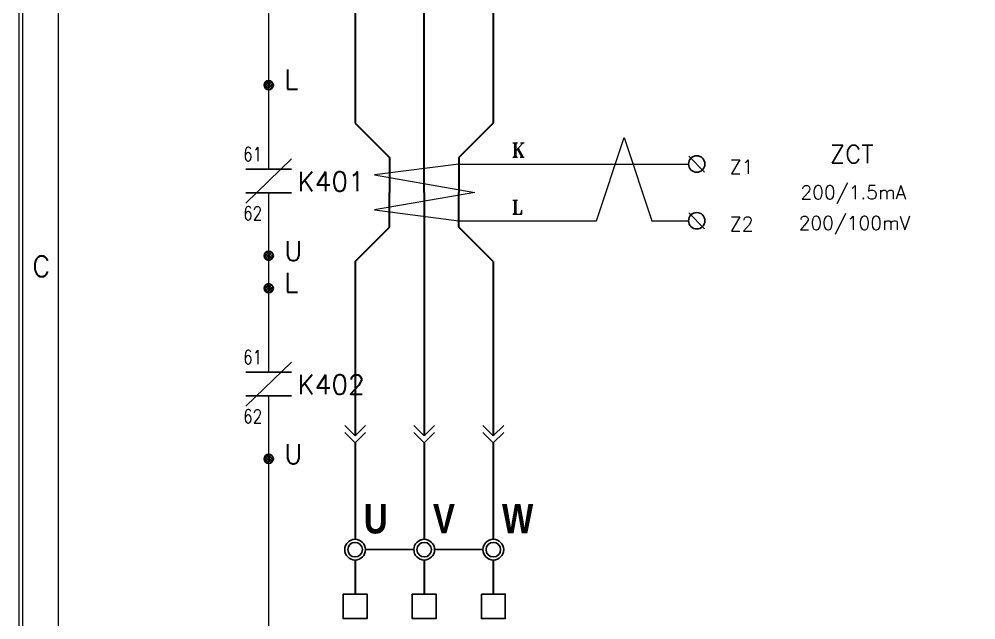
# Model space of a CAD drawing. Header units: millimetres. Extents: x 107 to 2900, y 85 to 3996.
# Drawn here: x 976.5 to 1149.1, y 295.7 to 404.2 of the extents above; entities that cross this region are included whole.
import ezdxf
from ezdxf.enums import TextEntityAlignment as Align
from ezdxf.lldxf.tags import DXFTag

# ---------------------------------------------------------------- set-up
doc = ezdxf.new("R2010")
doc.units = ezdxf.units.MM
for name, color, linetype in [('1', 1, 'CENTER'), ('20', 2, 'Continuous'), ('30', 3, 'Continuous'), ('70', 7, 'Continuous')]:
    doc.layers.add(name, color=color, linetype=linetype)
doc.styles.add('ROMANS', font='ROMANS.shx', dxfattribs={"width": 0.7})
doc.styles.add('SIMPLEX', font='SIMPLEX')
doc.styles.add('STYLE2', font='romant.shx')
tags = doc.linetypes.add('CENTER', pattern=[2, 1.25, -0.25, 0.25, -0.25]).pattern_tags.tags
tags[10:11] = [DXFTag(74, 4), DXFTag(75, 0), DXFTag(340, '0'), DXFTag(46, 1.0), DXFTag(50, 0.0), DXFTag(44, 0.0), DXFTag(45, 0.0)]
tags[8:9] = [DXFTag(74, 4), DXFTag(75, 0), DXFTag(340, '0'), DXFTag(46, 1.0), DXFTag(50, 0.0), DXFTag(44, 0.0), DXFTag(45, 0.0)]
tags[6:7] = [DXFTag(74, 4), DXFTag(75, 0), DXFTag(340, '0'), DXFTag(46, 1.0), DXFTag(50, 0.0), DXFTag(44, 0.0), DXFTag(45, 0.0)]
tags[4:5] = [DXFTag(74, 4), DXFTag(75, 0), DXFTag(340, '0'), DXFTag(46, 1.0), DXFTag(50, 0.0), DXFTag(44, 0.0), DXFTag(45, 0.0)]
tags = doc.linetypes.add('HIDDEN', pattern=[0.375, 0.25, -0.125]).pattern_tags.tags
tags[6:7] = [DXFTag(74, 4), DXFTag(75, 0), DXFTag(340, '0'), DXFTag(46, 1.0), DXFTag(50, 0.0), DXFTag(44, 0.0), DXFTag(45, 0.0)]
tags[4:5] = [DXFTag(74, 4), DXFTag(75, 0), DXFTag(340, '0'), DXFTag(46, 1.0), DXFTag(50, 0.0), DXFTag(44, 0.0), DXFTag(45, 0.0)]

msp = doc.modelspace()

# ---------------------------------------------------------------- hatches: boundary and pattern name
at = {"layer": '70'}
h = msp.add_hatch(dxfattribs=at)
h.set_pattern_fill('ANSI33', color=256, scale=1.6632, style=0)
h.set_pattern_definition([(45, (2361.7341, -60.926), (-0.294015, 0.294015), []), (45, (2362.02813, -60.926), (-0.294015, 0.294015), [0.2079, -0.10395])])
h.paths.add_polyline_path([(1021.514, 393.067, 0.4142136), (1020.683, 392.235, 0.4142136), (1021.514, 391.404)])
h.paths.add_polyline_path([(1021.514, 393.067), (1021.514, 392.235), (1022.346, 392.235, 0.4142136)])
h.paths.add_polyline_path([(1022.346, 392.235), (1021.514, 392.235), (1021.514, 391.404, 0.4142136)])
h = msp.add_hatch(dxfattribs=at)
h.set_pattern_fill('ANSI33', color=256, scale=1.6632, style=0)
h.set_pattern_definition([(45, (2361.7345, -91.7154), (-0.294015, 0.294015), []), (45, (2362.0285, -91.7154), (-0.294015, 0.294015), [0.2079, -0.10395])])
h.paths.add_polyline_path([(1021.515, 362.277, 0.4142136), (1020.683, 361.446, 0.4142136), (1021.515, 360.614)])
h.paths.add_polyline_path([(1021.515, 362.277), (1021.515, 361.446), (1022.346, 361.446, 0.4142136)])
h.paths.add_polyline_path([(1022.346, 361.446), (1021.515, 361.446), (1021.515, 360.614, 0.4142136)])
h = msp.add_hatch(dxfattribs=at)
h.set_pattern_fill('ANSI33', color=256, scale=1.6632, style=0)
h.set_pattern_definition([(45, (2361.7341, -97.5858), (-0.294015, 0.294015), []), (45, (2362.02813, -97.5858), (-0.294015, 0.294015), [0.2079, -0.10395])])
h.paths.add_polyline_path([(1021.514, 356.407, 0.4142136), (1020.683, 355.575, 0.4142136), (1021.514, 354.744)])
h.paths.add_polyline_path([(1021.514, 356.407), (1021.514, 355.575), (1022.346, 355.575, 0.4142136)])
h.paths.add_polyline_path([(1022.346, 355.575), (1021.514, 355.575), (1021.514, 354.744, 0.4142136)])
h = msp.add_hatch(dxfattribs=at)
h.set_pattern_fill('ANSI33', color=256, scale=1.6632, style=0)
h.set_pattern_definition([(45, (2361.7345, -128.37522), (-0.294015, 0.294015), []), (45, (2362.0285, -128.37522), (-0.294015, 0.294015), [0.2079, -0.10395])])
h.paths.add_polyline_path([(1021.515, 325.618, 0.4142136), (1020.683, 324.786, 0.4142136), (1021.515, 323.954)])
h.paths.add_polyline_path([(1021.515, 325.618), (1021.515, 324.786), (1022.346, 324.786, 0.4142136)])
h.paths.add_polyline_path([(1022.346, 324.786), (1021.515, 324.786), (1021.515, 323.954, 0.4142136)])

# ---------------------------------------------------------------- linework, layer by layer
at = {"color": 0, "lineweight": 30}
for p, q in [((1037.101, 412.037), (1037.101, 385.354)), ((1049.575, 372.88), (1049.575, 412.037)), ((1062.049, 412.037), (1062.049, 385.354)), ((1037.101, 385.354), (1043.338, 379.174)), ((1062.049, 385.354), (1055.812, 379.174)), ((1043.338, 379.174), (1043.338, 372.88)), ((1055.812, 379.174), (1055.812, 372.88)), ((1043.338, 366.587), (1043.338, 372.88)), ((1049.575, 372.88), (1049.575, 328.944)), ((1055.812, 366.587), (1055.812, 372.88)), ((1037.101, 360.406), (1043.338, 366.587)), ((1062.049, 360.406), (1055.812, 366.587)), ((1037.101, 360.406), (1037.101, 328.944)), ((1062.049, 360.406), (1062.049, 328.944)), ((1037.101, 327.676), (1037.101, 310.257)), ((1049.575, 327.676), (1049.575, 310.257)), ((1062.049, 327.676), (1062.049, 310.257)), ((1037.101, 306.515), (1037.101, 300.369)), ((1049.575, 306.515), (1049.575, 300.369)), ((1062.049, 306.515), (1062.049, 300.369))]:
    msp.add_line(p, q, dxfattribs=at)
for p, q in [((1025.618, 378.916), (1017.411, 370.965)), ((1025.618, 377.061), (1017.411, 377.061)), ((1017.411, 372.82), (1025.618, 372.82)), ((1025.618, 342.256), (1017.411, 334.305)), ((1025.618, 340.401), (1017.411, 340.401)), ((1017.411, 336.16), (1025.618, 336.16)), ((1037.101, 328.944), (1035.23, 330.816)), ((1038.972, 330.816), (1037.101, 328.944)), ((1049.575, 328.944), (1047.704, 330.816)), ((1051.446, 330.816), (1049.575, 328.944)), ((1062.049, 328.944), (1060.178, 330.816)), ((1063.92, 330.816), (1062.049, 328.944)), ((1037.101, 327.676), (1035.23, 329.547)), ((1038.972, 329.547), (1037.101, 327.676)), ((1049.575, 327.676), (1047.704, 329.547)), ((1051.446, 329.547), (1049.575, 327.676)), ((1062.049, 327.676), (1060.178, 329.547)), ((1063.92, 329.547), (1062.049, 327.676))]:
    msp.add_line(p, q)
at = {"color": 0}
for p, q in [((1100.194, 376.56), (1097.34, 379.449)), ((1100.194, 366.312), (1097.34, 369.201))]:
    msp.add_line(p, q, dxfattribs=at)
at = {"color": 0, "lineweight": 15}
for p, q in [((1055.812, 378.004), (1097.285, 378.004)), ((1055.812, 367.756), (1080.674, 367.756)), ((1090.653, 367.756), (1097.285, 367.756))]:
    msp.add_line(p, q, dxfattribs=at)
at = {"linetype": 'HIDDEN', "ltscale": 20}
for p, q in [((1047.704, 308.386), (1038.972, 308.386)), ((1060.178, 308.386), (1051.446, 308.386))]:
    msp.add_line(p, q, dxfattribs=at)
for points in [[(1034.946, 300.369), (1039.256, 300.369), (1039.256, 295.946), (1034.946, 295.946)], [(1047.419, 300.369), (1051.729, 300.369), (1051.729, 295.946), (1047.419, 295.946)], [(1059.893, 300.369), (1064.203, 300.369), (1064.203, 295.946), (1059.893, 295.946)]]:
    msp.add_lwpolyline(points, close=True)
at = {"color": 0}
for centre in [(1098.767, 378.004), (1098.767, 367.756)]:
    msp.add_circle(centre, 1.482, dxfattribs=at)
at = {"layer": '1', "color": 0}
for centre, radius in [((1037.101, 308.386), 1.871), ((1037.101, 308.386), 1.31), ((1049.575, 308.386), 1.871), ((1049.575, 308.386), 1.31), ((1062.049, 308.386), 1.871), ((1062.049, 308.386), 1.31)]:
    msp.add_circle(centre, radius, dxfattribs=at)
at = {"layer": '20', "color": 0, "lineweight": 13}
msp.add_lwpolyline([(983.595, 161.559), (983.595, 677.151), (1790.139, 677.151), (1790.139, 161.559)], dxfattribs=at)
at = {"layer": '70', "color": 1, "lineweight": 15}
for p, q in [((1021.515, 377.061), (1021.514, 412.923)), ((1021.515, 340.401), (1021.515, 372.82)), ((1021.515, 277.348), (1021.515, 336.16))]:
    msp.add_line(p, q, dxfattribs=at)
at = {"layer": '70', "lineweight": 15}
for p, q in [((1080.674, 367.756), (1085.664, 382.763)), ((1085.664, 382.763), (1090.653, 367.756))]:
    msp.add_line(p, q, dxfattribs=at)
at = {"layer": '70', "lineweight": 13}
for p, q in [((1055.812, 378.004), (1040.616, 376.027)), ((1040.616, 376.027), (1058.702, 372.88)), ((1058.702, 372.88), (1040.616, 369.734)), ((1040.616, 369.734), (1055.812, 367.756))]:
    msp.add_line(p, q, dxfattribs=at)
at = {"layer": '70', "color": 0, "lineweight": 13}
for points in [[(1797.267, 101.079), (976.467, 101.079), (976.467, 684.279), (1797.267, 684.279)], [(1796.619, 101.727), (977.115, 101.727), (977.115, 683.631), (1796.619, 683.631)]]:
    msp.add_lwpolyline(points, close=True, dxfattribs=at)
at = {"layer": '70'}
for centre in [(1021.514, 392.235), (1021.515, 361.446), (1021.514, 355.575), (1021.515, 324.786)]:
    msp.add_circle(centre, 0.832, dxfattribs=at)

# ---------------------------------------------------------------- texts
at = {"color": 0}
for s, height, style, p in [('L', 3.5, 'SIMPLEX', (1024.306, 391.539)), ('K', 2.537, 'STYLE2', (1065.343, 379.27)), ('ZCT', 3.2142, 'SIMPLEX', (1122.814, 378.184)), ('Z1', 2.5369, 'SIMPLEX', (1104.688, 376.245)), ('K401', 3.5, 'SIMPLEX', (1026.68, 373.087)), ('200/1.5mA', 2.4725, 'SIMPLEX', (1117.489, 371.66)), ('L', 2.537, 'STYLE2', (1065.343, 368.933)), ('Z2', 2.5369, 'SIMPLEX', (1104.688, 365.907)), ('200/100mV', 2.4725, 'SIMPLEX', (1117.159, 366.127)), ('U', 3.5, 'SIMPLEX', (1024.306, 360.566)), ('L', 3.5, 'SIMPLEX', (1024.306, 354.879)), ('K402', 3.5, 'SIMPLEX', (1026.68, 336.427)), ('U', 3.5, 'SIMPLEX', (1024.306, 323.906))]:
    msp.add_text(s, height=height, dxfattribs=dict(at, style=style)).set_placement(p)
at = {"style": 'ROMANS', "width": 0.8}
for s, p in [('61', (1018.617, 379.789)), ('62', (1018.617, 369.106)), ('61', (1018.617, 343.13)), ('62', (1018.617, 332.446))]:
    msp.add_text(s, height=2.5, dxfattribs=at).set_placement(p, align=Align.MIDDLE)
at = {"layer": '30', "color": 0, "style": 'SIMPLEX'}
msp.add_text('C', height=3.672, dxfattribs=at).set_placement((980.463, 359.547), align=Align.MIDDLE)
at = {"layer": '70', "lineweight": 13, "char_height": 5.34399, "width": 62.24493, "attachment_point": 1, "style": 'ROMANS'}
for s, insert in [('{\\fArial Black|b0|i0|c129|p34;U}', (1038.668, 316.654)), ('{\\fArial Black|b0|i0|c129|p34;V}', (1051.142, 316.654)), ('{\\fArial Black|b0|i0|c129|p34;W}', (1063.616, 316.654))]:
    msp.add_mtext(s, dxfattribs=dict(at, insert=insert))

doc.saveas('drawing.dxf')
